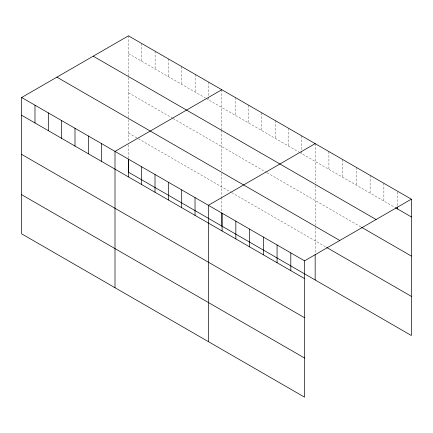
<?xml version="1.0" encoding="UTF-8"?>
<svg xmlns="http://www.w3.org/2000/svg" width="433" height="433" viewBox="0 0 433 433"><rect width="100%" height="100%" fill="white"/><g stroke="black" fill="none" stroke-linecap="round" stroke-linejoin="round"><path stroke-width="0.32" stroke-dasharray="2.17 1.62" d="M128.449 35.836L128.449 117.587M128.449 53.6L205.572 98.123M206.151 98.459L298.927 152.021M299.506 152.356L394.744 207.342M128.449 92.727L172.518 118.171M173.103 118.507L266.457 172.404M267.037 172.74L360.965 226.968M128.449 133.045L231.087 192.301M231.666 192.631L326.044 247.119M397.608 191.889L397.608 205.707M383.871 183.3L383.871 201.064M370.128 175.365L370.128 193.129M356.386 167.436L356.386 185.194M342.644 159.501L342.644 177.265M328.907 151.566L328.907 169.33M315.164 143.637L315.164 182.915M315.164 185.524L315.164 225.387M315.164 227.401L315.164 253.229M301.828 135.935L301.828 150.408M301.828 151.063L301.828 153.699M288.492 128.233L288.492 145.997M275.155 120.536L275.155 138.295M261.819 112.834L261.819 130.598M248.482 105.138L248.482 122.896M235.146 97.436L235.146 115.2M221.81 89.734L221.81 129.673M221.81 130.322L221.81 170.813M221.81 173.503L221.81 196.723M221.81 197.378L221.81 212.376M208.473 82.037L208.473 96.51M208.473 97.165L208.473 99.796M195.137 74.335L195.137 92.099M181.8 66.639L181.8 84.397M168.459 58.937L168.459 76.701M155.122 51.235L155.122 68.999M141.786 43.538L141.786 61.297M128.449 119.605L128.449 142.176M128.449 144.779L128.449 157.823"/><path stroke-width="0.65" d="M21.65 97.495L304.551 260.828L304.551 397.164L21.65 233.831L21.65 97.495L128.449 35.836L411.35 199.169L411.35 335.505L128.449 172.172L128.449 159.127M221.81 89.734L115.005 151.398L115.005 287.734M315.164 143.637L208.365 205.296L208.365 341.632M304.551 260.828L411.35 199.169M395.318 207.672L411.35 216.928M93.209 56.187L376.104 219.515M361.539 227.298L411.35 256.06M56.896 77.15L339.791 240.477M326.617 247.454L411.35 296.372M21.65 115.259L304.551 278.592M21.65 154.392L304.551 317.719M21.65 194.704L304.551 358.031M397.608 207.023L397.608 208.993M315.164 254.534L315.164 279.972M290.808 252.894L290.808 270.657M277.066 244.959L277.066 262.723M263.329 237.03L263.329 254.788M249.587 229.095L249.587 246.859M235.844 221.16L235.844 238.924M222.102 213.231L222.102 230.989M221.81 213.031L221.81 226.069M195.029 197.594L195.029 215.358M181.692 189.898L181.692 207.656M168.356 182.196L168.356 199.959M155.014 174.499L155.014 192.257M141.678 166.797L141.678 184.561M128.341 159.095L128.341 176.859M101.668 143.696L101.668 161.46M88.332 135.994L88.332 153.758M74.996 128.298L74.996 146.062M61.659 120.596L61.659 138.36M48.323 112.899L48.323 130.658M34.986 105.197L34.986 122.961"/></g></svg>
